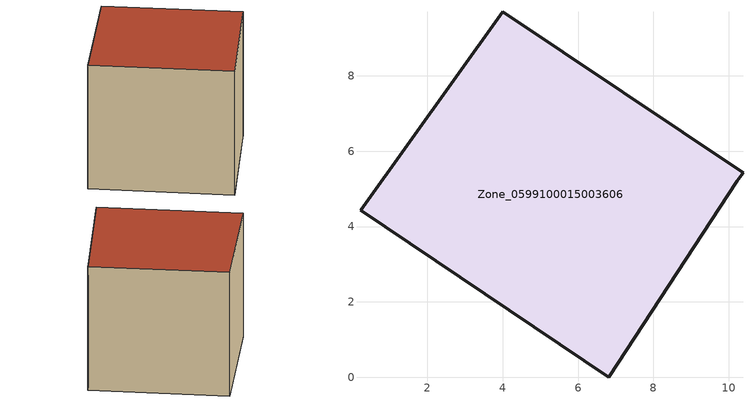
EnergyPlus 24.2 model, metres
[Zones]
Zone_0599100015003606
 floor ground (C_G): 10.23,5.22 6.82,0 0.22,4.43 3.99,9.7 10.38,5.43 z0.8
 wall outside (C_F): 0.22,4.43 6.82,0 10.23,5.22 10.38,5.43 3.99,9.7 0.22,4.43 z0.8:8.49
 roof outside (C_R): 6.82,0 10.23,5.22 10.38,5.43 3.99,9.7 0.22,4.43 z8.49
[BUILDING]
Pand.0599100015003606: North Axis=0; Terrain=City; Loads Convergence Tolerance Value=0.04; Temperature Convergence Tolerance Value=0.4; Solar Distribution=FullExterior; Maximum Number of Warmup Days=25; Minimum Number of Warmup Days=1
[Site:Location]
Rotterdam.The.Hague.AP_ZH_NLD Design_Conditions: Latitude=51.96; Longitude=4.45; Time Zone=1; Elevation=-4.5
[SITE:GROUNDTEMPERATURE:BUILDINGSURFACE]
18, 18, 18, 18, 18, 18, 18, 18, 18, 18, 18, 18
[MATERIAL] Thermal Absorptance=0.9; Solar Absorptance=0.7; Visible Absorptance=0.7
Name | Roughness | Thickness | Conductivity | Density | Specific Heat
G.TC.1965-1974 | MediumSmooth | 0.15 | 0.882353 | 540 | 1210
F.TC.1965-1974 | Rough | 0.3 | 0.697674 | 1920 | 840
R.TC.1965-1974 | MediumRough | 0.2 | 0.232558 | 1500 | 1000
[CONSTRUCTION]
C_G: G.TC.1965-1974
C_F: F.TC.1965-1974
C_R: R.TC.1965-1974
[ZONE]
Zone_0599100015003606: Type=1; Multiplier=1; Ceiling Height=Autocalculate; Volume=Autocalculate; Floor Area=autocalculate; Part of Total Floor Area=Yes
[ZONEINFILTRATION:DESIGNFLOWRATE]
Infil_Zone_0599100015003606: Zone or ZoneList or Space or SpaceList=Zone_0599100015003606; Schedule=AlwaysOn; Design Flow Rate Calculation Method=Flow/Area; Flow Rate per Floor Area=0.003; Constant Term Coefficient=1; Temperature Term Coefficient=0; Velocity Term Coefficient=0; Velocity Squared Term Coefficient=0
[HVACTEMPLATE:ZONE:IDEALLOADSAIRSYSTEM]
Zone_0599100015003606: Maximum Heating Supply Air Temperature=50; Minimum Cooling Supply Air Temperature=13; Maximum Heating Supply Air Humidity Ratio=0.0156; Minimum Cooling Supply Air Humidity Ratio=0.0077; Heating Limit=NoLimit; Cooling Limit=NoLimit; Dehumidification Control Type=ConstantSensibleHeatRatio; Cooling Sensible Heat Ratio=0.7; Dehumidification Setpoint=60; Humidification Control Type=None; Humidification Setpoint=30; Outdoor Air Method=None; Outdoor Air Flow Rate per Person=0.00944; Outdoor Air Flow Rate per Zone Floor Area=0; Outdoor Air Flow Rate per Zone=0; Demand Controlled Ventilation Type=None; Outdoor Air Economizer Type=NoEconomizer; Heat Recovery Type=None; Sensible Heat Recovery Effectiveness=0.7; Latent Heat Recovery Effectiveness=0.65
[ZONECONTROL:THERMOSTAT]
ThermostatControl_Zone_0599100015003606: Zone or ZoneList=Zone_0599100015003606; Control Type Schedule=DualSetpointControlType; Control 1=Thermostat_Zone_0599100015003606; Temperature Difference Between Cutout And Setpoint=0
[THERMOSTATSETPOINT:DUALSETPOINT]
Thermostat_Zone_0599100015003606: Heating Setpoint Temperature Schedule=HeatingSetpoint_Zone_0599100015003606; Cooling Setpoint Temperature Schedule=CoolingSetpoint_Zone_0599100015003606
[SCHEDULE:COMPACT]
HeatingSetpoint_Zone_0599100015003606: Through: 12/31, For: AllDays, Until: 24:00, 21
CoolingSetpoint_Zone_0599100015003606: Through: 12/31, For: AllDays, Until: 24:00, 24
DualSetpointControlType: Through: 12/31, For: AllDays, Until: 24:00, 4
AlwaysOn: Through: 12/31, For: AllDays, Until: 24:00, 1
